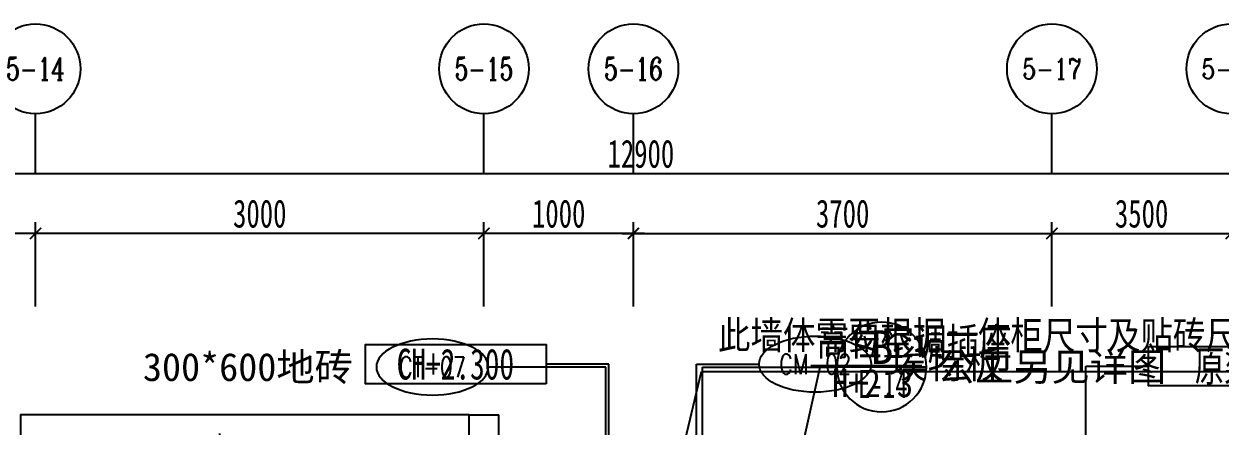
# Model space of a CAD drawing. Header units: millimetres. Extents: x -235126 to 312941, y -228449 to 114042.
# Drawn here: x -7329 to 674, y -133912 to -131224 of the extents above; entities that cross this region are included whole.
import ezdxf
from ezdxf.enums import TextEntityAlignment as Align

# ---------------------------------------------------------------- set-up
doc = ezdxf.new("R2010")
doc.units = ezdxf.units.MM
doc.header["$LTSCALE"] = 800
doc.layers.get('DEFPOINTS').update_dxf_attribs({"color": 250})
for name, color, linetype in [('AR-NEWWALL-新砌间墙', 4, 'Continuous'), ('AXIS_TEXT', 7, 'Continuous'), ('DS-DIM尺寸', 1, 'Continuous'), ('EQUIP-插座', 3, 'Continuous'), ('FC-BHTACH1-地坪铺砌', 8, 'Continuous'), ('FC-BHTACH1-地坪铺砌文字标注', 7, 'Continuous'), ('FF-TIXT-平面标注', 7, 'Continuous'), ('k景森a-看线', 1, 'Continuous'), ('RC-DIM1-造型尺寸', 7, 'Continuous'), ('RC-天花标高', 7, 'Continuous'), ('WALL', 4, 'Continuous')]:
    doc.layers.add(name, color=color, linetype=linetype)
doc.styles.add('_TCH_AXIS', font='COMPLEX', dxfattribs={"width": 0.8, "bigfont": 'HZTXT'})
doc.styles.add('COMPLEX', font='COMPLEX')
doc.styles.add('HZDX', font='isocp3.shx', dxfattribs={"width": 0.8, "bigfont": 'hzdx.shx'})
doc.styles.get("Standard").update_dxf_attribs({"font": 'arial.ttf'})
doc.styles.add('TXT', font='txt.shx')
doc.styles.add('宋-ZY', font='')
doc.styles.add('宋-图框', font='', dxfattribs={"width": 0.7})
doc.styles.add('黑体', font='simhei.ttf', dxfattribs={"width": 0.8})
doc.styles.get('宋-ZY').set_extended_font_data('SimSun')
doc.styles.get('宋-图框').set_extended_font_data('SimSun')
doc.dimstyles.new('1比75', dxfattribs={"dimscale": 75, "dimtxt": 2.5, "dimasz": 1, "dimexe": 1, "dimexo": 1.5, "dimgap": 0.5, "dimtad": 1, "dimdec": 0, "dimzin": 0, "dimdsep": 46, "dimtxsty": '宋-图框', "dimblk": 'ARCHTICK', "dimcen": 0.09, "dimdle": 1, "dimclrd": 8, "dimclre": 8, "dimclrt": 2, "dimadec": 0, "dimazin": 0, "dimtfac": 1, "dimtdec": 0, "dimtix": 1, "dimtmove": 2, "dimatfit": 3, "dimldrblk": 'DOT', "dimfxl": 1, "dimtolj": 1, "dimtzin": 0, "dimlwd": -1, "dimlwe": -1, "dimarcsym": 0})

# ---------------------------------------------------------------- blocks, each defined once
blk = doc.blocks.new('_AXISO')
blk.add_circle((0, 0), 0.5)
at = {"layer": 'AXIS_TEXT', "style": 'COMPLEX', "width": 1.041667}
blk.add_attdef('A', text='', height=0.56, dxfattribs=at).set_placement((-0.25, -0.28), (0.25, -0.28), align=Align.FIT)
blk = doc.blocks.new('_ArchTick')
at = {"color": 0, "linetype": 'ByBlock', "const_width": 0.15}
blk.add_lwpolyline([(-0.5, -0.5), (0.5, 0.5)], dxfattribs=at)
blk = doc.blocks.new('*D337')
at = {"layer": 'DEFPOINTS', "color": 0, "transparency": 16777216}
for p in [(-450.8, -132624), (-3250.8, -133224), (-450.8, -133224)]:
    blk.add_point(p, dxfattribs=at)
at = {"layer": 'DS-DIM尺寸', "color": 8, "transparency": 16777216}
for p, q in [((-3250.8, -133111.5), (-3250.8, -132549)), ((-450.8, -133111.5), (-450.8, -132549)), ((-3325.8, -132624), (-375.8, -132624))]:
    blk.add_line(p, q, dxfattribs=at)
at = {"layer": 'DS-DIM尺寸', "color": 8, "transparency": 16777216, "xscale": 75, "yscale": 75, "zscale": 75, "rotation": 180}
blk.add_blockref('_ArchTick', (-3250.8, -132624), dxfattribs=at)
at = {"layer": 'DS-DIM尺寸', "color": 8, "transparency": 16777216, "xscale": 75, "yscale": 75, "zscale": 75}
blk.add_blockref('_ArchTick', (-450.8, -132624), dxfattribs=at)
at = {"layer": 'DS-DIM尺寸', "color": 2, "transparency": 16777216, "insert": (-1850.8, -132492.8), "char_height": 187.5, "attachment_point": 5, "style": '宋-图框'}
blk.add_mtext('\\A1;3700', dxfattribs=at)
blk = doc.blocks.new('_Dot')
at = {"color": 0, "linetype": 'ByBlock', "lineweight": -2}
blk.add_line((-0.5, 0), (-1, 0), dxfattribs=at)
at = {"color": 0, "linetype": 'ByBlock', "const_width": 0.5}
blk.add_lwpolyline([(-0.25, 0, 1), (0.25, 0, 1)], format="xyb", close=True, dxfattribs=at)
blk = doc.blocks.new('*D338')
at = {"layer": 'DEFPOINTS', "color": 0, "transparency": 16777216}
for p in [(749.2, -132624), (-450.8, -133224), (749.2, -133224)]:
    blk.add_point(p, dxfattribs=at)
at = {"layer": 'DS-DIM尺寸', "color": 8, "transparency": 16777216}
for p, q in [((-450.8, -133111.5), (-450.8, -132549)), ((749.2, -133111.5), (749.2, -132549)), ((-525.8, -132624), (824.2, -132624))]:
    blk.add_line(p, q, dxfattribs=at)
at = {"layer": 'DS-DIM尺寸', "color": 8, "transparency": 16777216, "xscale": 75, "yscale": 75, "zscale": 75, "rotation": 180}
blk.add_blockref('_ArchTick', (-450.8, -132624), dxfattribs=at)
at = {"layer": 'DS-DIM尺寸', "color": 8, "transparency": 16777216, "xscale": 75, "yscale": 75, "zscale": 75}
blk.add_blockref('_ArchTick', (749.2, -132624), dxfattribs=at)
at = {"layer": 'DS-DIM尺寸', "color": 2, "transparency": 16777216, "insert": (149.2, -132492.8), "char_height": 187.5, "attachment_point": 5, "style": '宋-图框'}
blk.add_mtext('\\A1;3500', dxfattribs=at)
blk = doc.blocks.new('*D340')
at = {"layer": 'DEFPOINTS', "color": 0, "transparency": 16777216}
for p in [(3249.2, -132224), (-9650.8, -133224), (3249.2, -133224)]:
    blk.add_point(p, dxfattribs=at)
at = {"layer": 'DS-DIM尺寸', "color": 8, "transparency": 16777216}
for p, q in [((-9650.8, -133111.5), (-9650.8, -132149)), ((3249.2, -133111.5), (3249.2, -132149)), ((-9725.8, -132224), (3324.2, -132224))]:
    blk.add_line(p, q, dxfattribs=at)
at = {"layer": 'DS-DIM尺寸', "color": 8, "transparency": 16777216, "xscale": 75, "yscale": 75, "zscale": 75, "rotation": 180}
blk.add_blockref('_ArchTick', (-9650.8, -132224), dxfattribs=at)
at = {"layer": 'DS-DIM尺寸', "color": 8, "transparency": 16777216, "xscale": 75, "yscale": 75, "zscale": 75}
blk.add_blockref('_ArchTick', (3249.2, -132224), dxfattribs=at)
at = {"layer": 'DS-DIM尺寸', "color": 2, "transparency": 16777216, "insert": (-3200.8, -132092.8), "char_height": 187.5, "attachment_point": 5, "style": '宋-图框'}
blk.add_mtext('\\A1;12900', dxfattribs=at)
blk = doc.blocks.new('*D341')
at = {"layer": 'DEFPOINTS', "color": 0, "transparency": 16777216}
for p in [(-9650.8, -132624), (-9650.8, -133224), (-7250.8, -133224)]:
    blk.add_point(p, dxfattribs=at)
at = {"layer": 'DS-DIM尺寸', "color": 8, "transparency": 16777216}
for p, q in [((-9650.8, -133111.5), (-9650.8, -132549)), ((-7250.8, -133111.5), (-7250.8, -132549)), ((-7175.8, -132624), (-9725.8, -132624))]:
    blk.add_line(p, q, dxfattribs=at)
at = {"layer": 'DS-DIM尺寸', "color": 8, "transparency": 16777216, "xscale": 75, "yscale": 75, "zscale": 75, "rotation": 180}
blk.add_blockref('_ArchTick', (-9650.8, -132624), dxfattribs=at)
at = {"layer": 'DS-DIM尺寸', "color": 8, "transparency": 16777216, "xscale": 75, "yscale": 75, "zscale": 75}
blk.add_blockref('_ArchTick', (-7250.8, -132624), dxfattribs=at)
at = {"layer": 'DS-DIM尺寸', "color": 2, "transparency": 16777216, "insert": (-8450.8, -132492.8), "char_height": 187.5, "attachment_point": 5, "style": '宋-图框'}
blk.add_mtext('\\A1;2400', dxfattribs=at)
blk = doc.blocks.new('*D332')
at = {"layer": 'DEFPOINTS', "color": 0, "transparency": 16777216}
for p in [(-4250.8, -132624), (-4250.8, -133224), (-3250.8, -133224)]:
    blk.add_point(p, dxfattribs=at)
at = {"layer": 'DS-DIM尺寸', "color": 8, "transparency": 16777216}
for p, q in [((-4250.8, -133111.5), (-4250.8, -132549)), ((-3250.8, -133111.5), (-3250.8, -132549)), ((-3175.8, -132624), (-4325.8, -132624))]:
    blk.add_line(p, q, dxfattribs=at)
at = {"layer": 'DS-DIM尺寸', "color": 8, "transparency": 16777216, "xscale": 75, "yscale": 75, "zscale": 75, "rotation": 180}
blk.add_blockref('_ArchTick', (-4250.8, -132624), dxfattribs=at)
at = {"layer": 'DS-DIM尺寸', "color": 8, "transparency": 16777216, "xscale": 75, "yscale": 75, "zscale": 75}
blk.add_blockref('_ArchTick', (-3250.8, -132624), dxfattribs=at)
at = {"layer": 'DS-DIM尺寸', "color": 2, "transparency": 16777216, "insert": (-3750.8, -132492.8), "char_height": 187.5, "attachment_point": 5, "style": '宋-图框'}
blk.add_mtext('\\A1;1000', dxfattribs=at)
blk = doc.blocks.new('*D333')
at = {"layer": 'DEFPOINTS', "color": 0, "transparency": 16777216}
for p in [(-7250.8, -132624), (-7250.8, -133224), (-4250.8, -133224)]:
    blk.add_point(p, dxfattribs=at)
at = {"layer": 'DS-DIM尺寸', "color": 8, "transparency": 16777216}
for p, q in [((-7250.8, -133111.5), (-7250.8, -132549)), ((-4250.8, -133111.5), (-4250.8, -132549)), ((-4175.8, -132624), (-7325.8, -132624))]:
    blk.add_line(p, q, dxfattribs=at)
at = {"layer": 'DS-DIM尺寸', "color": 8, "transparency": 16777216, "xscale": 75, "yscale": 75, "zscale": 75, "rotation": 180}
blk.add_blockref('_ArchTick', (-7250.8, -132624), dxfattribs=at)
at = {"layer": 'DS-DIM尺寸', "color": 8, "transparency": 16777216, "xscale": 75, "yscale": 75, "zscale": 75}
blk.add_blockref('_ArchTick', (-4250.8, -132624), dxfattribs=at)
at = {"layer": 'DS-DIM尺寸', "color": 2, "transparency": 16777216, "insert": (-5750.8, -132492.8), "char_height": 187.5, "attachment_point": 5, "style": '宋-图框'}
blk.add_mtext('\\A1;3000', dxfattribs=at)
blk = doc.blocks.new('A$C64543D7B')
at = {"color": 2}
blk.add_line((0.06, 4), (8.06, 4), dxfattribs=at)
blk.add_circle((4.06, 4), 4, dxfattribs=at)
at = {"color": 6, "style": '黑体'}
blk.add_attdef('方向', text='', height=2.74, dxfattribs=at).set_placement((4, 5.77), align=Align.MIDDLE_CENTER)
at = {"color": 6, "style": 'HZDX', "width": 0.5}
blk.add_attdef('图号', text='', height=2.47, dxfattribs=at).set_placement((4, 2.26), align=Align.MIDDLE_CENTER)
blk = doc.blocks.new('MARK-ME-M1')
blk.add_ellipse((5, 0), major_axis=(5, 0), ratio=0.5)
at = {"color": 7, "style": '宋-ZY'}
blk.add_attdef('材料', text='', height=2.5, dxfattribs=at).set_placement((11.2, 0), align=Align.MIDDLE_LEFT)
blk.add_attdef('MA-XX', text='', height=1.88, dxfattribs=at).set_placement((5, 0), align=Align.MIDDLE_CENTER)
blk = doc.blocks.new('CH+-')
at = {"color": 2}
blk.add_lwpolyline([(16.13, -1.75), (0, -1.75), (0, 1.75), (16.13, 1.75)], close=True, dxfattribs=at)
at = {"color": 4, "ltscale": 2, "width": 0.7}
blk.add_attdef('CH+2.400', text='', height=3.5, dxfattribs=at).set_placement((8.17, 0.01), align=Align.MIDDLE_CENTER)
blk = doc.blocks.new('*D418')
at = {"layer": 'DEFPOINTS', "color": 0, "transparency": 16777216}
for p in [(-6217.3, -134036.6), (-6018.2, -134036.6), (-6217.3, -134186.6)]:
    blk.add_point(p, dxfattribs=at)
at = {"layer": 'RC-DIM1-造型尺寸', "color": 8, "transparency": 16777216}
for p, q in [((-6018.2, -134036.6), (-6018.2, -133961.6)), ((-6104.8, -134036.6), (-5943.2, -134036.6)), ((-6018.2, -134186.6), (-6018.2, -134036.6)), ((-6104.8, -134186.6), (-5943.2, -134186.6)), ((-6018.2, -134186.6), (-6018.2, -134261.6))]:
    blk.add_line(p, q, dxfattribs=at)
at = {"layer": 'RC-DIM1-造型尺寸', "color": 8, "transparency": 16777216, "xscale": 75, "yscale": 75, "zscale": 75}
for p, rotation in [((-6018.2, -134036.6), 270), ((-6018.2, -134186.6), 90)]:
    blk.add_blockref('_ArchTick', p, dxfattribs=dict(at, rotation=rotation))
at = {"layer": 'RC-DIM1-造型尺寸', "color": 2, "transparency": 16777216, "insert": (-6149.5, -134111.6), "char_height": 187.5, "attachment_point": 5, "rotation": 90, "style": '宋-图框'}
blk.add_mtext('\\A1;150', dxfattribs=at)

msp = doc.modelspace()

# ---------------------------------------------------------------- linework, layer by layer
at = {"layer": 'DS-DIM尺寸', "color": 8}
for p, q in [((-7250.8, -132224), (-7250.8, -131824)), ((-4250.8, -132224), (-4250.8, -131824)), ((-3250.8, -132224), (-3250.8, -131824)), ((-450.8, -132224), (-450.8, -131824))]:
    msp.add_line(p, q, dxfattribs=at)
at = {"layer": 'EQUIP-插座', "color": 7}
msp.add_lwpolyline([(-2450.8, -135536.6), (-1998.7, -133506), (-1321.7, -133506)], dxfattribs=at)
at = {"layer": 'k景森a-看线'}
msp.add_lwpolyline([(-4350.8, -133836.6), (-7350.8, -133836.6), (-7350.8, -134436.6)], dxfattribs=at)
at = {"layer": 'WALL'}
for p, q in [((-4350.8, -135036.6), (-4350.8, -133836.6)), ((-4350.8, -133836.6), (-4150.8, -133836.6)), ((-4150.8, -135036.6), (-4150.8, -133836.6))]:
    msp.add_line(p, q, dxfattribs=at)

# ---------------------------------------------------------------- block references
at = {"layer": 'DS-DIM尺寸', "color": 8}
ref = msp.add_blockref('_AXISO', (-7250.8, -131524), dxfattribs=dict(at, xscale=600, yscale=600, zscale=600))
ref.add_attrib('A', '5-14', dxfattribs={"layer": 'AXIS_TEXT', "height": 149.81, "style": '_TCH_AXIS', "width": 0.714286}).set_placement((-7447, -131598.9), (-7054.6, -131598.9), align=Align.FIT)
ref = msp.add_blockref('_AXISO', (-4250.8, -131524), dxfattribs=dict(at, xscale=600, yscale=600, zscale=600))
ref.add_attrib('A', '5-15', dxfattribs={"layer": 'AXIS_TEXT', "height": 149.81, "style": '_TCH_AXIS', "width": 0.733333}).set_placement((-4447, -131598.9), (-4054.6, -131598.9), align=Align.FIT)
ref = msp.add_blockref('_AXISO', (-3250.8, -131524), dxfattribs=dict(at, xscale=600, yscale=600, zscale=600))
ref.add_attrib('A', '5-16', dxfattribs={"layer": 'AXIS_TEXT', "height": 149.81, "style": '_TCH_AXIS', "width": 0.733333}).set_placement((-3447, -131598.9), (-3054.6, -131598.9), align=Align.FIT)
ref = msp.add_blockref('_AXISO', (-450.8, -131524), dxfattribs=dict(at, xscale=600, yscale=600, zscale=600))
ref.add_attrib('A', '5-17', dxfattribs={"layer": 'AXIS_TEXT', "height": 138.75, "style": '_TCH_AXIS', "width": 0.8}).set_placement((-649, -131593.4), (-252.6, -131593.4), align=Align.FIT)
ref = msp.add_blockref('_AXISO', (749.2, -131524), dxfattribs=dict(at, xscale=600, yscale=600, zscale=600))
ref.add_attrib('A', '5-18', dxfattribs={"layer": 'AXIS_TEXT', "height": 134.74, "style": '_TCH_AXIS', "width": 0.826667}).set_placement((550.3, -131591.4), (948.1, -131591.4), align=Align.FIT)
at = {"layer": 'FC-BHTACH1-地坪铺砌', "color": 1}
ref = msp.add_blockref('A$C64543D7B', (-1285.8, -133816.9), dxfattribs=dict(at, xscale=-75, yscale=75, zscale=75))
ref.add_attrib('方向', 'B', dxfattribs={"layer": '0', "color": 7, "height": 225, "style": '黑体'}).set_placement((-1587.2, -133384.3), align=Align.MIDDLE_CENTER)
ref.add_attrib('图号', 'E-14', dxfattribs={"layer": '0', "color": 7, "height": 187.5, "style": '宋-ZY', "width": 0.65}).set_placement((-1581.8, -133630.4), align=Align.MIDDLE_CENTER)
at = {"layer": 'FC-BHTACH1-地坪铺砌文字标注'}
ref = msp.add_blockref('MARK-ME-M1', (-4220.6, -133516.9), dxfattribs=dict(at, xscale=-75, yscale=75, zscale=75))
ref.add_attrib('材料', '300*600地砖', dxfattribs={"layer": '0', "color": 7, "height": 187.5, "style": '宋-ZY'}).set_placement((-6532.5, -133516.9), align=Align.MIDDLE_LEFT)
ref.add_attrib('MA-XX', 'CT-07', dxfattribs={"layer": '0', "color": 2, "height": 135, "style": 'TXT', "width": 0.75}).set_placement((-4595.6, -133516.9), align=Align.MIDDLE_CENTER)
at = {"layer": 'RC-天花标高'}
ref = msp.add_blockref('MARK-ME-M1', (-2410, -133498), dxfattribs=dict(at, xscale=75, yscale=75, zscale=75))
ref.add_attrib('材料', '埃特板', dxfattribs={"layer": '0', "color": 7, "height": 187.5, "style": '宋-ZY'}).set_placement((-774.5, -133498), align=Align.MIDDLE_RIGHT)
ref.add_attrib('MA-XX', 'CM-02', dxfattribs={"layer": '0', "color": 2, "height": 135, "style": 'TXT', "width": 0.75}).set_placement((-2035, -133498), align=Align.MIDDLE_CENTER)
ref = msp.add_blockref('CH+-', (-5043.8, -133498), dxfattribs=dict(at, xscale=75, yscale=75, zscale=75))
ref.add_attrib('CH+2.400', 'CH+2.300', dxfattribs={"layer": '0', "color": 7, "ltscale": 2, "height": 206.25, "style": '宋-ZY', "width": 0.7}).set_placement((-4442, -133497.5), align=Align.MIDDLE_CENTER)
ref = msp.add_blockref('CH+-', (194.5, -133510.5), dxfattribs=dict(at, xscale=75, yscale=75, zscale=75))
ref.add_attrib('CH+2.400', '原梁底', dxfattribs={"layer": '0', "color": 7, "ltscale": 2, "height": 206.25, "style": '宋-ZY', "width": 0.7}).set_placement((800.3, -133510), align=Align.MIDDLE_CENTER)

# ---------------------------------------------------------------- texts
at = {"layer": 'AR-NEWWALL-新砌间墙', "color": 7, "style": '宋-ZY', "width": 0.85}
msp.add_text('此墙体需要根据一体柜尺寸及贴砖尺寸现场定位', height=187.5, rotation=360, dxfattribs=at).set_placement((-402.5, -133398.3), align=Align.CENTER)
at = {"layer": 'EQUIP-插座', "color": 7, "style": '宋-ZY', "width": 0.85}
for s, p in [('高位空调插座', (-2024.2, -133441.6)), ('H+2.3', (-1921.7, -133718.1))]:
    msp.add_text(s, height=187.5, dxfattribs=at).set_placement(p)
at = {"layer": 'FC-BHTACH1-地坪铺砌文字标注', "insert": (-1220.8, -133525.7), "char_height": 187.5, "attachment_point": 4, "line_spacing_factor": 0.84, "style": '宋-ZY'}
msp.add_mtext('{\\C7;公卫另见详图}', dxfattribs=at)

# ---------------------------------------------------------------- dimensions: what is measured, and where the dimension line sits
at = {"layer": 'DS-DIM尺寸', "color": 8}
for base, p1, p2, picture, middle in [((3249.2, -132224), (-9650.8, -133224), (3249.2, -133224), '*D340', (-3200.8, -132092.8)), ((-9650.8, -132624), (-7250.8, -133224), (-9650.8, -133224), '*D341', (-8450.8, -132492.8)), ((-7250.8, -132624), (-4250.8, -133224), (-7250.8, -133224), '*D333', (-5750.8, -132492.8)), ((-4250.8, -132624), (-3250.8, -133224), (-4250.8, -133224), '*D332', (-3750.8, -132492.8))]:
    dim = msp.add_linear_dim(base=base, p1=p1, p2=p2, dimstyle='1比75', override={"dimfxl": 2.5}, dxfattribs=at)
    dim.commit()
    dim.dimension.update_dxf_attribs({"geometry": picture, "text_midpoint": middle})
for p1, p2, text, picture, middle in [((-3250.8, -133224), (-450.8, -133224), '3700', '*D337', (-1850.8, -132492.8)), ((-450.8, -133224), (749.2, -133224), '3500', '*D338', (149.2, -132492.8))]:
    dim = msp.add_aligned_dim(p1=p1, p2=p2, distance=600, text=text, dimstyle='1比75', override={"dimfxl": 2.5}, dxfattribs=at)
    dim.commit()
    dim.dimension.update_dxf_attribs({"geometry": picture, "text_midpoint": middle})
at = {"layer": 'RC-DIM1-造型尺寸', "color": 1}
dim = msp.add_linear_dim(base=(-6018.2, -134036.6), p1=(-6217.3, -134186.6), p2=(-6217.3, -134036.6), angle=90, dimstyle='1比75', override={"dimfxl": 100}, dxfattribs=at)
dim.commit()
dim.dimension.update_dxf_attribs({"geometry": '*D418', "text_midpoint": (-6149.5, -134111.6)})

# ---------------------------------------------------------------- leaders
at = {"layer": 'AR-NEWWALL-新砌间墙'}
msp.add_leader([(-3581, -136866), (-2795.6, -133547.8), (1989.5, -133547.8)], dimstyle='1比75', override={"dimtad": 0}, dxfattribs=at)
at = {"layer": 'FC-BHTACH1-地坪铺砌', "color": 8}
for points in [[(-3435.9, -136357.6), (-3435.9, -133516.9), (-4220.6, -133516.9)], [(-2788.9, -134243.3), (-2788.9, -133516.9), (-1890.5, -133516.9)]]:
    msp.add_leader(points, dimstyle='1比75', override={"dimgap": 0.5, "dimtad": 0, "dimfxl": 100}, dxfattribs=at)
at = {"layer": 'FF-TIXT-平面标注'}
msp.add_leader([(-7002.4, -134752.9), (-8003.2, -133823.5), (-9192.6, -133823.5)], dimstyle='1比75', override={"dimtad": 0}, dxfattribs=at)
at = {"layer": 'RC-天花标高'}
for points in [[(-3414.5, -135718), (-3414.5, -133498), (-3834, -133498)], [(-2829.5, -135718), (-2829.5, -133498), (-2410, -133498)], [(-225, -138189), (-225, -133510.5), (194.5, -133510.5)]]:
    msp.add_leader(points, dimstyle='1比75', override={"dimtad": 0}, dxfattribs=at)

doc.saveas('drawing.dxf')
